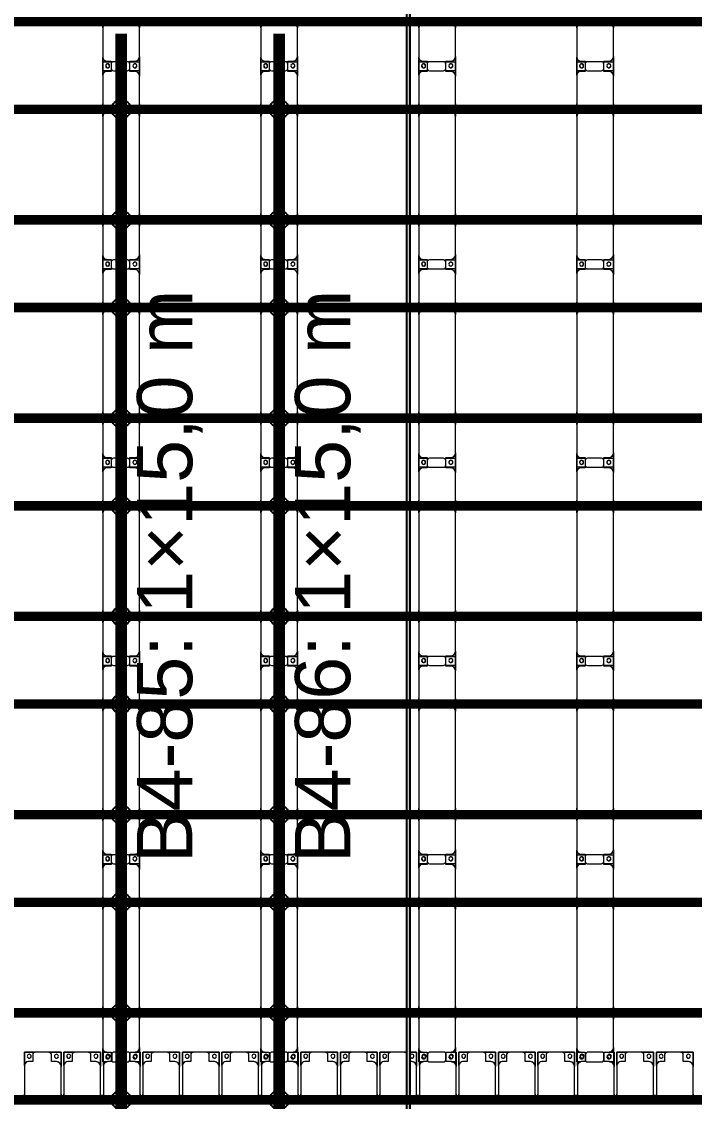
# Model space of a CAD drawing. Header units: millimetres. Extents: x -291190 to 146725, y 19759 to 185158.
# Drawn here: x -72440 to -63923, y 85792 to 99463 of the extents above; entities that cross this region are included whole.
import ezdxf

# ---------------------------------------------------------------- set-up
doc = ezdxf.new("R2010")
doc.units = ezdxf.units.MM
doc.layers.add('A-GENM', color=13, linetype='Continuous', lineweight=9)
doc.layers.add('S-BEAM', color=12, linetype='Continuous', lineweight=9)
doc.layers.add('GC-GHI CHU', color=2, linetype='Continuous')
doc.layers.add('GC-HOP 40x60 GIA CUONG', color=1, linetype='Continuous')
doc.styles.add('GC_VN', font='arial.ttf')

# ---------------------------------------------------------------- blocks, each defined once
blk = doc.blocks.new('Dai phao do pin - DẢI PHAO ĐỠ PIN-51784-KHUNG KẾT CẤU BÈ PIN 4')
at = {"layer": 'A-GENM', "color": 7}
for p, q in [((55930, 242), (55990, 242)), ((55930, 242), (55990, 242)), ((55940, 192), (55940, -173)), ((56350, 242), (55990, 242)), ((56350, 242), (56532, 242)), ((56532, 242), (56350, 242)), ((56410, 118), (56410, 182)), ((56418, 242), (56600, 242)), ((56418, 116), (56418, 242)), ((56600, 242), (56418, 242)), ((56532, 242), (56532, 116)), ((56540, 182), (56540, 118)), ((56950, 242), (56600, 242)), ((56950, 242), (57000, 242)), ((56950, 242), (57000, 242)), ((57040, 242), (57110, 242)), ((57040, 242), (57110, 242)), ((57060, 192), (57060, -173)), ((58340, 242), (57110, 242)), ((58340, 242), (58400, 242)), ((58340, 242), (58400, 242)), ((58390, -173), (58390, 192)), ((58440, 242), (58500, 242)), ((58440, 242), (58500, 242)), ((58450, 192), (58450, -173)), ((58860, 242), (58500, 242)), ((58860, 242), (59042, 242)), ((59042, 242), (58860, 242)), ((58920, 118), (58920, 182)), ((58928, 242), (59110, 242)), ((58928, 116), (58928, 242)), ((59110, 242), (58928, 242)), ((59042, 242), (59042, 116)), ((59050, 182), (59050, 118)), ((59460, 242), (59110, 242)), ((59460, 242), (59510, 242)), ((59460, 242), (59510, 242)), ((59550, 242), (59620, 242)), ((59550, 242), (59620, 242)), ((59570, 192), (59570, -173)), ((60850, 242), (59620, 242)), ((60850, 242), (60910, 242)), ((60850, 242), (60910, 242)), ((60900, -173), (60900, 192)), ((60950, 242), (61010, 242)), ((60950, 242), (61010, 242)), ((60960, 192), (60960, -173)), ((61370, 242), (61010, 242)), ((61370, 242), (61552, 242)), ((61552, 242), (61370, 242)), ((61430, 118), (61430, 182)), ((61438, 242), (61620, 242)), ((61438, 116), (61438, 242)), ((61620, 242), (61438, 242)), ((61552, 242), (61552, 116)), ((61560, 182), (61560, 118)), ((61970, 242), (61620, 242)), ((61970, 242), (62020, 242)), ((61970, 242), (62020, 242)), ((62060, 242), (62130, 242)), ((62060, 242), (62130, 242)), ((62080, 192), (62080, -173)), ((63360, 242), (62130, 242)), ((63360, 242), (63420, 242)), ((63360, 242), (63420, 242)), ((63410, -173), (63410, 192)), ((63460, 242), (63520, 242)), ((63460, 242), (63520, 242)), ((63470, 192), (63470, -173)), ((63880, 242), (63520, 242)), ((63880, 242), (64062, 242)), ((64062, 242), (63880, 242)), ((63940, 118), (63940, 182)), ((63948, 242), (64130, 242)), ((63948, 116), (63948, 242)), ((64130, 242), (63948, 242)), ((64062, 242), (64062, 116)), ((64070, 182), (64070, 118)), ((64480, 242), (64130, 242)), ((64480, 242), (64530, 242)), ((64480, 242), (64530, 242)), ((64570, 242), (64640, 242)), ((64570, 242), (64640, 242)), ((64590, 192), (64590, -173)), ((65870, 242), (64640, 242)), ((65870, 242), (65930, 242)), ((65870, 242), (65930, 242)), ((65920, -173), (65920, 192)), ((65970, 242), (66030, 242)), ((65970, 242), (66030, 242)), ((65980, 192), (65980, -173)), ((66390, 242), (66030, 242)), ((66390, 242), (66572, 242)), ((66572, 242), (66390, 242)), ((66450, 118), (66450, 182)), ((66458, 242), (66640, 242)), ((66458, 116), (66458, 242)), ((66640, 242), (66458, 242)), ((66572, 242), (66572, 116)), ((66580, 182), (66580, 118)), ((66990, 242), (66640, 242)), ((66990, 242), (67040, 242)), ((66990, 242), (67040, 242)), ((67080, 242), (67150, 242)), ((67080, 242), (67150, 242)), ((67100, 192), (67100, -173)), ((68380, 242), (67150, 242)), ((68380, 242), (68440, 242)), ((68380, 242), (68440, 242)), ((68430, -173), (68430, 192)), ((68480, 242), (68540, 242)), ((68480, 242), (68540, 242)), ((68490, 192), (68490, -173)), ((68900, 242), (68540, 242)), ((68900, 242), (69082, 242)), ((68957, 242), (68900, 242)), ((68960, 118), (68960, 182)), ((69082, 242), (69082, 191)), ((69082, 191), (69082, 206)), ((56502, 118), (56410, 118)), ((56418, 88), (56418, -88)), ((56540, 118), (56448, 118)), ((56532, -88), (56532, 88)), ((59012, 118), (58920, 118)), ((58928, 88), (58928, -88)), ((59050, 118), (58958, 118)), ((59042, -88), (59042, 88)), ((61522, 118), (61430, 118)), ((61438, 88), (61438, -88)), ((61560, 118), (61468, 118)), ((61552, -88), (61552, 88)), ((64032, 118), (63940, 118)), ((63948, 88), (63948, -88)), ((64070, 118), (63978, 118)), ((64062, -88), (64062, 88)), ((66542, 118), (66450, 118)), ((66458, 88), (66458, -88)), ((66580, 118), (66488, 118)), ((66572, -88), (66572, 88)), ((69052, 118), (68960, 118)), ((69082, -88), (69082, 88)), ((56410, -173), (56410, -118)), ((56410, -118), (56502, -118)), ((56418, -223), (56418, -116)), ((56448, -118), (56540, -118)), ((56532, -116), (56532, -223)), ((56540, -118), (56540, -173)), ((58920, -173), (58920, -118)), ((58920, -118), (59012, -118)), ((58928, -223), (58928, -116)), ((58958, -118), (59050, -118)), ((59042, -116), (59042, -223)), ((59050, -118), (59050, -173)), ((61430, -173), (61430, -118)), ((61430, -118), (61522, -118)), ((61438, -223), (61438, -116)), ((61468, -118), (61560, -118)), ((61552, -116), (61552, -223)), ((61560, -118), (61560, -173)), ((63940, -173), (63940, -118)), ((63940, -118), (64032, -118)), ((63948, -223), (63948, -116)), ((63978, -118), (64070, -118)), ((64062, -116), (64062, -223)), ((64070, -118), (64070, -173)), ((66450, -173), (66450, -118)), ((66450, -118), (66542, -118)), ((66458, -223), (66458, -116)), ((66488, -118), (66580, -118)), ((66572, -116), (66572, -223)), ((66580, -118), (66580, -173)), ((68960, -173), (68960, -118)), ((68960, -118), (69052, -118)), ((55990, -223), (55930, -223)), ((55990, -223), (55930, -223)), ((55990, -223), (56360, -223)), ((56532, -223), (56360, -223)), ((56360, -223), (56532, -223)), ((56418, -169), (56418, -202)), ((56590, -223), (56418, -223)), ((56418, -223), (56590, -223)), ((56590, -223), (56950, -223)), ((57000, -223), (56950, -223)), ((57000, -223), (56950, -223)), ((57110, -223), (57040, -223)), ((57110, -223), (57040, -223)), ((57110, -223), (58340, -223)), ((58400, -223), (58340, -223)), ((58400, -223), (58340, -223)), ((58500, -223), (58440, -223)), ((58500, -223), (58440, -223)), ((58500, -223), (58870, -223)), ((59042, -223), (58870, -223)), ((58870, -223), (59042, -223)), ((58928, -169), (58928, -202)), ((59100, -223), (58928, -223)), ((58928, -223), (59100, -223)), ((59100, -223), (59460, -223)), ((59510, -223), (59460, -223)), ((59510, -223), (59460, -223)), ((59620, -223), (59550, -223)), ((59620, -223), (59550, -223)), ((59620, -223), (60850, -223)), ((60910, -223), (60850, -223)), ((60910, -223), (60850, -223)), ((61010, -223), (60950, -223)), ((61010, -223), (60950, -223)), ((61010, -223), (61380, -223)), ((61552, -223), (61380, -223)), ((61380, -223), (61552, -223)), ((61438, -169), (61438, -202)), ((61610, -223), (61438, -223)), ((61438, -223), (61610, -223)), ((61610, -223), (61970, -223)), ((62020, -223), (61970, -223)), ((62020, -223), (61970, -223)), ((62130, -223), (62060, -223)), ((62130, -223), (62060, -223)), ((62130, -223), (63360, -223)), ((63420, -223), (63360, -223)), ((63420, -223), (63360, -223)), ((63520, -223), (63460, -223)), ((63520, -223), (63460, -223)), ((63520, -223), (63890, -223)), ((64062, -223), (63890, -223)), ((63890, -223), (64062, -223)), ((63948, -169), (63948, -202)), ((64120, -223), (63948, -223)), ((63948, -223), (64120, -223)), ((64120, -223), (64480, -223)), ((64530, -223), (64480, -223)), ((64530, -223), (64480, -223)), ((64640, -223), (64570, -223)), ((64640, -223), (64570, -223)), ((64640, -223), (65870, -223)), ((65930, -223), (65870, -223)), ((65930, -223), (65870, -223)), ((66030, -223), (65970, -223)), ((66030, -223), (65970, -223)), ((66030, -223), (66400, -223)), ((66572, -223), (66400, -223)), ((66400, -223), (66572, -223)), ((66458, -169), (66458, -202)), ((66630, -223), (66458, -223)), ((66458, -223), (66630, -223)), ((66630, -223), (66990, -223)), ((67040, -223), (66990, -223)), ((67040, -223), (66990, -223)), ((67150, -223), (67080, -223)), ((67150, -223), (67080, -223)), ((67150, -223), (68380, -223)), ((68440, -223), (68380, -223)), ((68440, -223), (68380, -223)), ((68540, -223), (68480, -223)), ((68540, -223), (68480, -223)), ((68540, -223), (68910, -223)), ((69082, -223), (68910, -223)), ((68910, -223), (69082, -223)), ((69082, -170), (69082, -223)), ((69082, -184), (69082, -170))]:
    blk.add_line(p, q, dxfattribs=at)
for centre, radius, start, end in [((55990, 192), 50, 90, 180), ((55990, 192), 50, 105, 180), ((56350, 182), 60, 360, 90), ((56350, 182), 60, 45, 60), ((56350, 182), 60, 360, 60), ((56350, 182), 60, 45, 60), ((56469, 183), 25, 0, 180), ((56469, 183), 25, 360, 165), ((56469, 183), 25, 180, 0), ((56471, 183), 25, 0, 180), ((56471, 183), 25, 90, 180), ((56471, 183), 25, 180, 0), ((56471, 183), 25, 180, 270), ((56469, 183), 25, 210, 255), ((56469, 183), 25, 270, 360), ((56471, 183), 25, 15, 75), ((56471, 183), 25, 285, 330), ((56600, 182), 60, 90, 180), ((56600, 182), 60, 120, 180), ((56950, 192), 50, 15, 90), ((56950, 192), 50, 15, 75), ((57110, 192), 50, 90, 180), ((57110, 192), 50, 150, 180), ((57110, 192), 50, 105, 120), ((58340, 192), 50, 360, 90), ((58340, 192), 50, 60, 90), ((58340, 192), 50, 15, 30), ((58500, 192), 50, 90, 180), ((58500, 192), 50, 105, 180), ((58860, 182), 60, 360, 90), ((58860, 182), 60, 45, 60), ((58860, 182), 60, 360, 60), ((58860, 182), 60, 45, 60), ((58979, 183), 25, 0, 180), ((58979, 183), 25, 360, 165), ((58979, 183), 25, 180, 0), ((58981, 183), 25, 0, 180), ((58981, 183), 25, 90, 180), ((58981, 183), 25, 180, 0), ((58981, 183), 25, 180, 270), ((58979, 183), 25, 210, 255), ((58979, 183), 25, 270, 360), ((58981, 183), 25, 15, 75), ((58981, 183), 25, 285, 330), ((59110, 182), 60, 90, 180), ((59110, 182), 60, 120, 180), ((59460, 192), 50, 15, 90), ((59460, 192), 50, 15, 75), ((59620, 192), 50, 90, 180), ((59620, 192), 50, 150, 180), ((59620, 192), 50, 105, 120), ((60850, 192), 50, 360, 90), ((60850, 192), 50, 60, 90), ((60850, 192), 50, 15, 30), ((61010, 192), 50, 90, 180), ((61010, 192), 50, 105, 180), ((61370, 182), 60, 360, 90), ((61370, 182), 60, 45, 60), ((61370, 182), 60, 360, 60), ((61370, 182), 60, 45, 60), ((61489, 183), 25, 0, 180), ((61489, 183), 25, 360, 165), ((61489, 183), 25, 180, 360), ((61491, 183), 25, 0, 180), ((61491, 183), 25, 90, 180), ((61491, 183), 25, 180, 0), ((61491, 183), 25, 180, 270), ((61489, 183), 25, 210, 255), ((61489, 183), 25, 270, 360), ((61491, 183), 25, 15, 75), ((61491, 183), 25, 285, 330), ((61620, 182), 60, 90, 180), ((61620, 182), 60, 120, 180), ((61970, 192), 50, 15, 90), ((61970, 192), 50, 15, 75), ((62130, 192), 50, 90, 180), ((62130, 192), 50, 150, 180), ((62130, 192), 50, 105, 120), ((63360, 192), 50, 360, 90), ((63360, 192), 50, 60, 90), ((63360, 192), 50, 15, 30), ((63520, 192), 50, 90, 180), ((63520, 192), 50, 105, 180), ((63880, 182), 60, 360, 90), ((63880, 182), 60, 45, 60), ((63880, 182), 60, 360, 60), ((63880, 182), 60, 45, 60), ((63999, 183), 25, 0, 180), ((63999, 183), 25, 360, 165), ((63999, 183), 25, 180, 360), ((64001, 183), 25, 360, 180), ((64001, 183), 25, 90, 180), ((64001, 183), 25, 180, 0), ((64001, 183), 25, 180, 270), ((63999, 183), 25, 210, 255), ((63999, 183), 25, 270, 360), ((64001, 183), 25, 15, 75), ((64001, 183), 25, 285, 330), ((64130, 182), 60, 90, 180), ((64130, 182), 60, 120, 180), ((64480, 192), 50, 15, 90), ((64480, 192), 50, 15, 75), ((64640, 192), 50, 90, 180), ((64640, 192), 50, 150, 180), ((64640, 192), 50, 105, 120), ((65870, 192), 50, 360, 90), ((65870, 192), 50, 60, 90), ((65870, 192), 50, 15, 30), ((66030, 192), 50, 90, 180), ((66030, 192), 50, 105, 180), ((66390, 182), 60, 360, 90), ((66390, 182), 60, 45, 60), ((66390, 182), 60, 360, 60), ((66390, 182), 60, 45, 60), ((66509, 183), 25, 0, 180), ((66509, 183), 25, 360, 165), ((66509, 183), 25, 180, 0), ((66511, 183), 25, 0, 180), ((66511, 183), 25, 90, 180), ((66511, 183), 25, 180, 0), ((66511, 183), 25, 180, 270), ((66509, 183), 25, 210, 255), ((66509, 183), 25, 270, 360), ((66511, 183), 25, 15, 75), ((66511, 183), 25, 285, 330), ((66640, 182), 60, 90, 180), ((66640, 182), 60, 120, 180), ((66990, 192), 50, 15, 90), ((66990, 192), 50, 15, 75), ((67150, 192), 50, 90, 180), ((67150, 192), 50, 150, 180), ((67150, 192), 50, 105, 120), ((68380, 192), 50, 360, 90), ((68380, 192), 50, 60, 90), ((68380, 192), 50, 15, 30), ((68540, 192), 50, 90, 180), ((68540, 192), 50, 105, 180), ((68900, 182), 60, 360, 90), ((68900, 182), 60, 45, 60), ((68900, 182), 60, 360, 60), ((68900, 182), 60, 45, 60), ((69019, 183), 25, 0, 180), ((69019, 183), 25, 60, 165), ((69019, 183), 25, 180, 0), ((69019, 183), 25, 180, 195), ((69019, 183), 25, 210, 255), ((69019, 183), 25, 285, 315), ((69019, 183), 25, 360, 15), ((56448, 88), 30, 90, 180), ((56502, 88), 30, 360, 90), ((58958, 88), 30, 90, 180), ((59012, 88), 30, 360, 90), ((61468, 88), 30, 90, 180), ((61522, 88), 30, 360, 90), ((63978, 88), 30, 90, 180), ((64032, 88), 30, 360, 90), ((66488, 88), 30, 90, 180), ((66542, 88), 30, 360, 90), ((69052, 88), 30, 360, 90), ((56448, -88), 30, 180, 270), ((56502, -88), 30, 270, 360), ((58958, -88), 30, 180, 270), ((59012, -88), 30, 270, 360), ((61468, -88), 30, 180, 270), ((61522, -88), 30, 270, 360), ((63978, -88), 30, 180, 270), ((64032, -88), 30, 270, 360), ((66488, -88), 30, 180, 270), ((66542, -88), 30, 270, 360), ((69052, -88), 30, 270, 360), ((69052, -88), 30, 285, 300), ((55990, -173), 50, 180, 270), ((55990, -173), 50, 180, 255), ((56360, -173), 50, 270, 360), ((56360, -173), 50, 285, 360), ((56360, -173), 50, 315, 0), ((56360, -173), 50, 315, 0), ((56469, -162), 25, 0, 180), ((56469, -162), 25, 105, 165), ((56469, -162), 25, 180, 0), ((56469, -162), 25, 195, 360), ((56471, -162), 25, 0, 180), ((56471, -162), 25, 105, 180), ((56471, -162), 25, 180, 360), ((56471, -162), 25, 180, 270), ((56469, -162), 25, 360, 75), ((56471, -162), 25, 15, 75), ((56471, -162), 25, 285, 345), ((56590, -173), 50, 180, 270), ((56590, -173), 50, 180, 255), ((56590, -173), 50, 210, 225), ((56590, -173), 50, 210, 225), ((56950, -173), 50, 270, 345), ((56950, -173), 50, 285, 345), ((57110, -173), 50, 180, 270), ((57110, -173), 50, 180, 210), ((57110, -173), 50, 240, 270), ((58340, -173), 50, 270, 360), ((58340, -173), 50, 285, 300), ((58340, -173), 50, 330, 360), ((58500, -173), 50, 180, 270), ((58500, -173), 50, 180, 255), ((58870, -173), 50, 270, 360), ((58870, -173), 50, 285, 360), ((58870, -173), 50, 315, 0), ((58870, -173), 50, 315, 0), ((58979, -162), 25, 0, 180), ((58979, -162), 25, 105, 165), ((58979, -162), 25, 180, 0), ((58979, -162), 25, 195, 360), ((58981, -162), 25, 0, 180), ((58981, -162), 25, 105, 180), ((58981, -162), 25, 180, 360), ((58981, -162), 25, 180, 270), ((58979, -162), 25, 360, 75), ((58981, -162), 25, 15, 75), ((58981, -162), 25, 285, 345), ((59100, -173), 50, 180, 270), ((59100, -173), 50, 180, 255), ((59100, -173), 50, 210, 225), ((59100, -173), 50, 210, 225), ((59460, -173), 50, 270, 345), ((59460, -173), 50, 285, 345), ((59620, -173), 50, 180, 270), ((59620, -173), 50, 180, 210), ((59620, -173), 50, 240, 270), ((60850, -173), 50, 270, 360), ((60850, -173), 50, 285, 300), ((60850, -173), 50, 330, 360), ((61010, -173), 50, 180, 270), ((61010, -173), 50, 180, 255), ((61380, -173), 50, 270, 360), ((61380, -173), 50, 285, 360), ((61380, -173), 50, 315, 0), ((61380, -173), 50, 315, 0), ((61489, -162), 25, 0, 180), ((61489, -162), 25, 105, 165), ((61489, -162), 25, 180, 360), ((61489, -162), 25, 195, 360), ((61491, -162), 25, 0, 180), ((61491, -162), 25, 105, 180), ((61491, -162), 25, 180, 360), ((61491, -162), 25, 180, 270), ((61489, -162), 25, 360, 75), ((61491, -162), 25, 15, 75), ((61491, -162), 25, 285, 345), ((61610, -173), 50, 180, 270), ((61610, -173), 50, 180, 255), ((61610, -173), 50, 210, 225), ((61610, -173), 50, 210, 225), ((61970, -173), 50, 270, 345), ((61970, -173), 50, 285, 345), ((62130, -173), 50, 180, 270), ((62130, -173), 50, 180, 210), ((62130, -173), 50, 240, 270), ((63360, -173), 50, 270, 360), ((63360, -173), 50, 285, 300), ((63360, -173), 50, 330, 360), ((63520, -173), 50, 180, 270), ((63520, -173), 50, 180, 255), ((63890, -173), 50, 270, 360), ((63890, -173), 50, 285, 360), ((63890, -173), 50, 315, 0), ((63890, -173), 50, 315, 0), ((63999, -162), 25, 0, 180), ((63999, -162), 25, 105, 165), ((63999, -162), 25, 180, 360), ((63999, -162), 25, 195, 360), ((64001, -162), 25, 0, 180), ((64001, -162), 25, 105, 180), ((64001, -162), 25, 180, 0), ((64001, -162), 25, 180, 270), ((63999, -162), 25, 360, 75), ((64001, -162), 25, 15, 75), ((64001, -162), 25, 285, 345), ((64120, -173), 50, 180, 270), ((64120, -173), 50, 180, 255), ((64120, -173), 50, 210, 225), ((64120, -173), 50, 210, 225), ((64480, -173), 50, 270, 345), ((64480, -173), 50, 285, 345), ((64640, -173), 50, 180, 270), ((64640, -173), 50, 180, 210), ((64640, -173), 50, 240, 270), ((65870, -173), 50, 270, 360), ((65870, -173), 50, 285, 300), ((65870, -173), 50, 330, 360), ((66030, -173), 50, 180, 270), ((66030, -173), 50, 180, 255), ((66400, -173), 50, 270, 360), ((66400, -173), 50, 285, 360), ((66400, -173), 50, 315, 0), ((66400, -173), 50, 315, 0), ((66509, -162), 25, 0, 180), ((66509, -162), 25, 105, 165), ((66509, -162), 25, 180, 0), ((66509, -162), 25, 195, 360), ((66511, -162), 25, 0, 180), ((66511, -162), 25, 105, 180), ((66511, -162), 25, 180, 360), ((66511, -162), 25, 180, 270), ((66509, -162), 25, 360, 75), ((66511, -162), 25, 15, 75), ((66511, -162), 25, 285, 345), ((66630, -173), 50, 180, 270), ((66630, -173), 50, 180, 255), ((66630, -173), 50, 210, 225), ((66630, -173), 50, 210, 225), ((66990, -173), 50, 270, 345), ((66990, -173), 50, 285, 345), ((67150, -173), 50, 180, 270), ((67150, -173), 50, 180, 210), ((67150, -173), 50, 240, 270), ((68380, -173), 50, 270, 360), ((68380, -173), 50, 285, 300), ((68380, -173), 50, 330, 360), ((68540, -173), 50, 180, 270), ((68540, -173), 50, 180, 255), ((68910, -173), 50, 270, 360), ((68910, -173), 50, 285, 360), ((68910, -173), 50, 315, 330), ((68910, -173), 50, 315, 330), ((69019, -162), 25, 0, 180), ((69019, -162), 25, 105, 165), ((69019, -162), 25, 180, 0), ((69019, -162), 25, 180, 240), ((69019, -162), 25, 45, 90), ((69019, -162), 25, 300, 315), ((69019, -162), 25, 360, 15), ((69019, -162), 25, 345, 360)]:
    blk.add_arc(centre, radius, start, end, dxfattribs=at)
blk = doc.blocks.new('Dầm C52 - Dầm C52-73881-KHUNG KẾT CẤU BÈ PIN 4')
at = {"layer": 'S-BEAM', "lineweight": 140}
blk.add_hatch(color=1, dxfattribs=at).paths.add_polyline_path([(-173700, 20), (-174540, 20), (-174540, -20), (174540, -20), (174540, 20), (-171883, 20)])
at = {"layer": 'S-BEAM', "color": 1, "lineweight": 140}
for p, q in [((-174540, 20), (174540, 20)), ((174540, -20), (-174540, -20))]:
    blk.add_line(p, q, dxfattribs=at)
blk = doc.blocks.new('Dầm C52 - Dầm C52-73882-KHUNG KẾT CẤU BÈ PIN 4')
at = {"layer": 'S-BEAM', "lineweight": 140}
blk.add_hatch(color=1, dxfattribs=at).paths.add_polyline_path([(-173700, 20), (-174540, 20), (-174540, -20), (174501, -20), (174501, 20), (-172792, 20)])
at = {"layer": 'S-BEAM', "color": 1, "lineweight": 140}
for p, q in [((-174540, 20), (174501, 20)), ((174501, -20), (-174540, -20))]:
    blk.add_line(p, q, dxfattribs=at)
blk = doc.blocks.new('Dầm C52 - Dầm C52-V25-KHUNG KẾT CẤU BÈ PIN 4')
at = {"layer": 'S-BEAM', "lineweight": 140}
blk.add_hatch(color=1, dxfattribs=at).paths.add_polyline_path([(-173700, 20), (-174540, 20), (-174540, -20), (174540, -20), (174540, 20), (-172792, 20)])
at = {"layer": 'S-BEAM', "color": 1, "lineweight": 140}
for p, q in [((-174540, 20), (174540, 20)), ((174540, -20), (-174540, -20))]:
    blk.add_line(p, q, dxfattribs=at)
blk = doc.blocks.new('Dải phao đi lại kèm đỡ invester - DẢI PHAO ĐI LẠI-65799-KHUNG KẾT CẤU BÈ PIN 4')
at = {"layer": 'A-GENM', "color": 7}
for p, q in [((128758, -780), (128758, -727)), ((128758, -780), (128758, -727)), ((128758, -780), (128758, -1130)), ((129173, -730), (128808, -730)), ((129223, -727), (129223, -780)), ((129223, -727), (129223, -780)), ((129223, -1140), (129223, -780)), ((129258, -780), (129258, -727)), ((129258, -780), (129258, -727)), ((129258, -780), (129258, -1130)), ((129673, -730), (129308, -730)), ((129723, -727), (129723, -780)), ((129723, -727), (129723, -780)), ((129723, -1140), (129723, -780)), ((129758, -780), (129758, -727)), ((129758, -780), (129758, -727)), ((129758, -780), (129758, -1130)), ((130173, -730), (129808, -730)), ((130223, -727), (130223, -780)), ((130223, -727), (130223, -780)), ((130223, -1140), (130223, -780)), ((130258, -780), (130258, -727)), ((130258, -780), (130258, -727)), ((130258, -780), (130258, -1130)), ((130673, -730), (130308, -730)), ((130723, -727), (130723, -780)), ((130723, -727), (130723, -780)), ((130723, -1140), (130723, -780)), ((130758, -780), (130758, -727)), ((130758, -780), (130758, -727)), ((130758, -780), (130758, -1130)), ((131173, -730), (130808, -730)), ((131223, -727), (131223, -780)), ((131223, -727), (131223, -780)), ((131223, -1140), (131223, -780)), ((131258, -780), (131258, -727)), ((131258, -780), (131258, -727)), ((131258, -780), (131258, -1130)), ((131673, -730), (131308, -730)), ((131723, -727), (131723, -780)), ((131723, -727), (131723, -780)), ((131723, -1140), (131723, -780)), ((131758, -780), (131758, -727)), ((131758, -780), (131758, -727)), ((131758, -780), (131758, -1130)), ((132173, -730), (131808, -730)), ((132223, -727), (132223, -780)), ((132223, -727), (132223, -780)), ((132223, -1140), (132223, -780)), ((132258, -780), (132258, -727)), ((132258, -780), (132258, -727)), ((132258, -780), (132258, -1130)), ((132341, -730), (132308, -730)), ((132673, -730), (132381, -730)), ((132723, -727), (132723, -780)), ((132723, -727), (132723, -780)), ((132723, -1140), (132723, -780)), ((132758, -780), (132758, -727)), ((132758, -780), (132758, -727)), ((132758, -780), (132758, -1130)), ((133173, -730), (132808, -730)), ((133223, -727), (133223, -780)), ((133223, -727), (133223, -780)), ((133223, -1140), (133223, -780)), ((133258, -780), (133258, -727)), ((133258, -780), (133258, -727)), ((133258, -780), (133258, -1130)), ((133673, -730), (133308, -730)), ((133723, -727), (133723, -780)), ((133723, -727), (133723, -780)), ((133723, -1140), (133723, -780)), ((133758, -780), (133758, -727)), ((133758, -780), (133758, -727)), ((133758, -780), (133758, -1130)), ((134173, -730), (133808, -730)), ((134223, -727), (134223, -780)), ((134223, -727), (134223, -780)), ((134223, -1140), (134223, -780)), ((134258, -780), (134258, -727)), ((134258, -780), (134258, -727)), ((134258, -780), (134258, -1130)), ((134673, -730), (134308, -730)), ((134723, -727), (134723, -780)), ((134723, -727), (134723, -780)), ((134723, -1140), (134723, -780)), ((134758, -780), (134758, -727)), ((134758, -780), (134758, -727)), ((134758, -780), (134758, -1130)), ((135173, -730), (134808, -730)), ((135223, -727), (135223, -780)), ((135223, -727), (135223, -780)), ((135223, -1140), (135223, -780)), ((135258, -780), (135258, -727)), ((135258, -780), (135258, -727)), ((135258, -780), (135258, -1130)), ((135673, -730), (135308, -730)), ((135723, -727), (135723, -780)), ((135723, -727), (135723, -780)), ((135723, -1140), (135723, -780)), ((135758, -780), (135758, -727)), ((135758, -780), (135758, -727)), ((135758, -780), (135758, -1130)), ((136173, -730), (135808, -730)), ((136223, -727), (136223, -780)), ((136223, -727), (136223, -780)), ((136223, -1140), (136223, -780)), ((136258, -780), (136258, -727)), ((136258, -780), (136258, -727)), ((136258, -780), (136258, -1130)), ((136673, -730), (136308, -730)), ((136723, -727), (136723, -780)), ((136723, -727), (136723, -780)), ((136723, -1140), (136723, -780)), ((136758, -780), (136758, -727)), ((136758, -780), (136758, -727)), ((136758, -780), (136758, -1130)), ((137173, -730), (136808, -730)), ((137223, -727), (137223, -780)), ((137223, -727), (137223, -780)), ((137223, -1140), (137223, -780)), ((128758, -1312), (128758, -1130)), ((128758, -1130), (128758, -1312)), ((128818, -1190), (128882, -1190)), ((128882, -1190), (128882, -1282)), ((129118, -1282), (129118, -1190)), ((129118, -1190), (129173, -1190)), ((129223, -1140), (129223, -1312)), ((129223, -1312), (129223, -1140)), ((129258, -1312), (129258, -1130)), ((129258, -1130), (129258, -1312)), ((129318, -1190), (129382, -1190)), ((129382, -1190), (129382, -1282)), ((129618, -1282), (129618, -1190)), ((129618, -1190), (129673, -1190)), ((129723, -1140), (129723, -1312)), ((129723, -1312), (129723, -1140)), ((129758, -1312), (129758, -1130)), ((129758, -1130), (129758, -1312)), ((129818, -1190), (129882, -1190)), ((129882, -1190), (129882, -1282)), ((130118, -1282), (130118, -1190)), ((130118, -1190), (130173, -1190)), ((130223, -1140), (130223, -1312)), ((130223, -1187), (130223, -1140)), ((130258, -1312), (130258, -1130)), ((130258, -1130), (130258, -1312)), ((130318, -1190), (130382, -1190)), ((130382, -1190), (130382, -1282)), ((130618, -1282), (130618, -1190)), ((130618, -1190), (130673, -1190)), ((130723, -1140), (130723, -1312)), ((130723, -1312), (130723, -1140)), ((130758, -1312), (130758, -1130)), ((130758, -1130), (130758, -1312)), ((130818, -1190), (130882, -1190)), ((130882, -1190), (130882, -1282)), ((131118, -1282), (131118, -1190)), ((131118, -1190), (131173, -1190)), ((131223, -1140), (131223, -1312)), ((131223, -1312), (131223, -1140)), ((131258, -1312), (131258, -1130)), ((131258, -1130), (131258, -1312)), ((131318, -1190), (131382, -1190)), ((131382, -1190), (131382, -1282)), ((131618, -1282), (131618, -1190)), ((131618, -1190), (131673, -1190)), ((131723, -1140), (131723, -1312)), ((131723, -1312), (131723, -1140)), ((131758, -1312), (131758, -1130)), ((131758, -1130), (131758, -1312)), ((131818, -1190), (131882, -1190)), ((131882, -1190), (131882, -1282)), ((132118, -1282), (132118, -1190)), ((132118, -1190), (132173, -1190)), ((132223, -1140), (132223, -1312)), ((132223, -1187), (132223, -1140)), ((132258, -1312), (132258, -1130)), ((132258, -1130), (132258, -1312)), ((132318, -1190), (132341, -1190)), ((132382, -1190), (132382, -1282)), ((132618, -1282), (132618, -1190)), ((132618, -1190), (132673, -1190)), ((132723, -1140), (132723, -1312)), ((132723, -1312), (132723, -1140)), ((132758, -1312), (132758, -1130)), ((132758, -1130), (132758, -1312)), ((132818, -1190), (132882, -1190)), ((132882, -1190), (132882, -1282)), ((133118, -1282), (133118, -1190)), ((133118, -1190), (133173, -1190)), ((133223, -1140), (133223, -1312)), ((133223, -1312), (133223, -1140)), ((133258, -1312), (133258, -1130)), ((133258, -1130), (133258, -1312)), ((133318, -1190), (133382, -1190)), ((133382, -1190), (133382, -1282)), ((133618, -1282), (133618, -1190)), ((133618, -1190), (133673, -1190)), ((133723, -1140), (133723, -1312)), ((133723, -1312), (133723, -1140)), ((133758, -1312), (133758, -1130)), ((133758, -1130), (133758, -1312)), ((133818, -1190), (133882, -1190)), ((133882, -1190), (133882, -1282)), ((134118, -1282), (134118, -1190)), ((134118, -1190), (134173, -1190)), ((134223, -1140), (134223, -1312)), ((134223, -1187), (134223, -1140)), ((134258, -1312), (134258, -1130)), ((134258, -1130), (134258, -1312)), ((134318, -1190), (134382, -1190)), ((134382, -1190), (134382, -1282)), ((134618, -1282), (134618, -1190)), ((134618, -1190), (134673, -1190)), ((134723, -1140), (134723, -1312)), ((134723, -1312), (134723, -1140)), ((134758, -1312), (134758, -1130)), ((134758, -1130), (134758, -1312)), ((134818, -1190), (134882, -1190)), ((134882, -1190), (134882, -1282)), ((135118, -1282), (135118, -1190)), ((135118, -1190), (135173, -1190)), ((135223, -1140), (135223, -1312)), ((135223, -1312), (135223, -1140)), ((135258, -1312), (135258, -1130)), ((135258, -1130), (135258, -1312)), ((135318, -1190), (135382, -1190)), ((135382, -1190), (135382, -1282)), ((135618, -1282), (135618, -1190)), ((135618, -1190), (135673, -1190)), ((135723, -1140), (135723, -1312)), ((135723, -1312), (135723, -1140)), ((135758, -1312), (135758, -1130)), ((135758, -1130), (135758, -1312)), ((135818, -1190), (135882, -1190)), ((135882, -1190), (135882, -1282)), ((136118, -1282), (136118, -1190)), ((136118, -1190), (136173, -1190)), ((136223, -1140), (136223, -1312)), ((136223, -1187), (136223, -1140)), ((136258, -1312), (136258, -1130)), ((136258, -1130), (136258, -1312)), ((136318, -1190), (136382, -1190)), ((136382, -1190), (136382, -1282)), ((136618, -1282), (136618, -1190)), ((136618, -1190), (136673, -1190)), ((136723, -1140), (136723, -1312)), ((136723, -1312), (136723, -1140)), ((136758, -1312), (136758, -1130)), ((136758, -1130), (136758, -1312)), ((136818, -1190), (136882, -1190)), ((136882, -1190), (136882, -1282)), ((137118, -1282), (137118, -1190)), ((137118, -1190), (137173, -1190)), ((137223, -1140), (137223, -1312)), ((137223, -1312), (137223, -1140)), ((128912, -1312), (128758, -1312)), ((128758, -1312), (128912, -1312)), ((128912, -1312), (129088, -1312)), ((129223, -1312), (129088, -1312)), ((129088, -1312), (129223, -1312)), ((129412, -1312), (129258, -1312)), ((129258, -1312), (129412, -1312)), ((129412, -1312), (129588, -1312)), ((129723, -1312), (129588, -1312)), ((129588, -1312), (129723, -1312)), ((129822, -1312), (129758, -1312)), ((129806, -1312), (129822, -1312)), ((129912, -1312), (130088, -1312)), ((130223, -1312), (130183, -1312)), ((130183, -1312), (130212, -1312)), ((130412, -1312), (130258, -1312)), ((130258, -1312), (130412, -1312)), ((130412, -1312), (130588, -1312)), ((130723, -1312), (130588, -1312)), ((130588, -1312), (130723, -1312)), ((130912, -1312), (130758, -1312)), ((130758, -1312), (130912, -1312)), ((130912, -1312), (131088, -1312)), ((131223, -1312), (131088, -1312)), ((131088, -1312), (131223, -1312)), ((131412, -1312), (131258, -1312)), ((131258, -1312), (131412, -1312)), ((131412, -1312), (131588, -1312)), ((131723, -1312), (131588, -1312)), ((131588, -1312), (131723, -1312)), ((131822, -1312), (131758, -1312)), ((131806, -1312), (131822, -1312)), ((131912, -1312), (132088, -1312)), ((132223, -1312), (132183, -1312)), ((132183, -1312), (132212, -1312)), ((132341, -1312), (132258, -1312)), ((132258, -1312), (132341, -1312)), ((132412, -1312), (132381, -1312)), ((132381, -1312), (132412, -1312)), ((132412, -1312), (132588, -1312)), ((132723, -1312), (132588, -1312)), ((132588, -1312), (132723, -1312)), ((132912, -1312), (132758, -1312)), ((132758, -1312), (132912, -1312)), ((132912, -1312), (133088, -1312)), ((133223, -1312), (133088, -1312)), ((133088, -1312), (133223, -1312)), ((133412, -1312), (133258, -1312)), ((133258, -1312), (133412, -1312)), ((133412, -1312), (133588, -1312)), ((133723, -1312), (133588, -1312)), ((133588, -1312), (133723, -1312)), ((133822, -1312), (133758, -1312)), ((133806, -1312), (133822, -1312)), ((133912, -1312), (134088, -1312)), ((134223, -1312), (134183, -1312)), ((134183, -1312), (134212, -1312)), ((134412, -1312), (134258, -1312)), ((134258, -1312), (134412, -1312)), ((134412, -1312), (134588, -1312)), ((134723, -1312), (134588, -1312)), ((134588, -1312), (134723, -1312)), ((134912, -1312), (134758, -1312)), ((134758, -1312), (134912, -1312)), ((134912, -1312), (135088, -1312)), ((135223, -1312), (135088, -1312)), ((135088, -1312), (135223, -1312)), ((135412, -1312), (135258, -1312)), ((135258, -1312), (135412, -1312)), ((135412, -1312), (135588, -1312)), ((135723, -1312), (135588, -1312)), ((135588, -1312), (135723, -1312)), ((135822, -1312), (135758, -1312)), ((135806, -1312), (135822, -1312)), ((135912, -1312), (136088, -1312)), ((136223, -1312), (136183, -1312)), ((136183, -1312), (136212, -1312)), ((136412, -1312), (136258, -1312)), ((136258, -1312), (136412, -1312)), ((136412, -1312), (136588, -1312)), ((136723, -1312), (136588, -1312)), ((136588, -1312), (136723, -1312)), ((136912, -1312), (136758, -1312)), ((136758, -1312), (136912, -1312)), ((136912, -1312), (137088, -1312)), ((137223, -1312), (137088, -1312)), ((137088, -1312), (137223, -1312))]:
    blk.add_line(p, q, dxfattribs=at)
for centre, radius, start, end in [((128808, -780), 50, 90, 180), ((128808, -780), 50, 90, 165), ((129173, -780), 50, 360, 90), ((129173, -780), 50, 15, 90), ((129308, -780), 50, 90, 180), ((129308, -780), 50, 90, 165), ((129673, -780), 50, 360, 90), ((129673, -780), 50, 15, 90), ((129808, -780), 50, 90, 180), ((129808, -780), 50, 90, 165), ((130173, -780), 50, 360, 90), ((130173, -780), 50, 15, 90), ((130308, -780), 50, 90, 180), ((130308, -780), 50, 90, 165), ((130673, -780), 50, 360, 90), ((130673, -780), 50, 15, 90), ((130808, -780), 50, 90, 180), ((130808, -780), 50, 90, 165), ((131173, -780), 50, 360, 90), ((131173, -780), 50, 15, 90), ((131308, -780), 50, 90, 180), ((131308, -780), 50, 90, 165), ((131673, -780), 50, 360, 90), ((131673, -780), 50, 15, 90), ((131808, -780), 50, 90, 180), ((131808, -780), 50, 90, 165), ((132173, -780), 50, 360, 90), ((132173, -780), 50, 15, 90), ((132308, -780), 50, 90, 180), ((132308, -780), 50, 90, 165), ((132673, -780), 50, 360, 90), ((132673, -780), 50, 15, 90), ((132808, -780), 50, 90, 180), ((132808, -780), 50, 90, 165), ((133173, -780), 50, 360, 90), ((133173, -780), 50, 15, 90), ((133308, -780), 50, 90, 180), ((133308, -780), 50, 90, 165), ((133673, -780), 50, 360, 90), ((133673, -780), 50, 15, 90), ((133808, -780), 50, 90, 180), ((133808, -780), 50, 90, 165), ((134173, -780), 50, 360, 90), ((134173, -780), 50, 15, 90), ((134308, -780), 50, 90, 180), ((134308, -780), 50, 90, 165), ((134673, -780), 50, 360, 90), ((134673, -780), 50, 15, 90), ((134808, -780), 50, 90, 180), ((134808, -780), 50, 90, 165), ((135173, -780), 50, 360, 90), ((135173, -780), 50, 15, 90), ((135308, -780), 50, 90, 180), ((135308, -780), 50, 90, 165), ((135673, -780), 50, 360, 90), ((135673, -780), 50, 15, 90), ((135808, -780), 50, 90, 180), ((135808, -780), 50, 90, 165), ((136173, -780), 50, 360, 90), ((136173, -780), 50, 15, 90), ((136308, -780), 50, 90, 180), ((136308, -780), 50, 90, 165), ((136673, -780), 50, 360, 90), ((136673, -780), 50, 15, 90), ((136808, -780), 50, 90, 180), ((136808, -780), 50, 90, 165), ((137173, -780), 50, 360, 90), ((137173, -780), 50, 15, 90), ((128818, -1130), 60, 180, 270), ((128818, -1130), 60, 210, 270), ((129173, -1140), 50, 270, 360), ((129173, -1140), 50, 270, 345), ((129173, -1140), 50, 300, 315), ((129173, -1140), 50, 300, 315), ((129318, -1130), 60, 180, 270), ((129318, -1130), 60, 210, 270), ((129673, -1140), 50, 270, 360), ((129673, -1140), 50, 270, 345), ((129673, -1140), 50, 300, 315), ((129673, -1140), 50, 300, 315), ((129818, -1130), 60, 180, 270), ((129818, -1130), 60, 210, 270), ((130173, -1140), 50, 270, 360), ((130173, -1140), 50, 270, 345), ((130173, -1140), 50, 300, 315), ((130173, -1140), 50, 300, 315), ((130318, -1130), 60, 180, 270), ((130318, -1130), 60, 210, 270), ((130673, -1140), 50, 270, 360), ((130673, -1140), 50, 270, 345), ((130673, -1140), 50, 300, 315), ((130673, -1140), 50, 300, 315), ((130818, -1130), 60, 180, 270), ((130818, -1130), 60, 210, 270), ((131173, -1140), 50, 270, 360), ((131173, -1140), 50, 270, 345), ((131173, -1140), 50, 300, 315), ((131173, -1140), 50, 300, 315), ((131318, -1130), 60, 180, 270), ((131318, -1130), 60, 210, 270), ((131673, -1140), 50, 270, 360), ((131673, -1140), 50, 270, 345), ((131673, -1140), 50, 300, 315), ((131673, -1140), 50, 300, 315), ((131818, -1130), 60, 180, 270), ((131818, -1130), 60, 210, 270), ((132173, -1140), 50, 270, 360), ((132173, -1140), 50, 270, 345), ((132173, -1140), 50, 300, 315), ((132173, -1140), 50, 300, 315), ((132318, -1130), 60, 180, 270), ((132318, -1130), 60, 210, 270), ((132673, -1140), 50, 270, 360), ((132673, -1140), 50, 270, 345), ((132673, -1140), 50, 300, 315), ((132673, -1140), 50, 300, 315), ((132818, -1130), 60, 180, 270), ((132818, -1130), 60, 210, 270), ((133173, -1140), 50, 270, 360), ((133173, -1140), 50, 270, 345), ((133173, -1140), 50, 300, 315), ((133173, -1140), 50, 300, 315), ((133318, -1130), 60, 180, 270), ((133318, -1130), 60, 210, 270), ((133673, -1140), 50, 270, 360), ((133673, -1140), 50, 270, 345), ((133673, -1140), 50, 300, 315), ((133673, -1140), 50, 300, 315), ((133818, -1130), 60, 180, 270), ((133818, -1130), 60, 210, 270), ((134173, -1140), 50, 270, 360), ((134173, -1140), 50, 270, 345), ((134173, -1140), 50, 300, 315), ((134173, -1140), 50, 300, 315), ((134318, -1130), 60, 180, 270), ((134318, -1130), 60, 210, 270), ((134673, -1140), 50, 270, 360), ((134673, -1140), 50, 270, 345), ((134673, -1140), 50, 300, 315), ((134673, -1140), 50, 300, 315), ((134818, -1130), 60, 180, 270), ((134818, -1130), 60, 210, 270), ((135173, -1140), 50, 270, 360), ((135173, -1140), 50, 270, 345), ((135173, -1140), 50, 300, 315), ((135173, -1140), 50, 300, 315), ((135318, -1130), 60, 180, 270), ((135318, -1130), 60, 210, 270), ((135673, -1140), 50, 270, 360), ((135673, -1140), 50, 270, 345), ((135673, -1140), 50, 300, 315), ((135673, -1140), 50, 300, 315), ((135818, -1130), 60, 180, 270), ((135818, -1130), 60, 210, 270), ((136173, -1140), 50, 270, 360), ((136173, -1140), 50, 270, 345), ((136173, -1140), 50, 300, 315), ((136173, -1140), 50, 300, 315), ((136318, -1130), 60, 180, 270), ((136318, -1130), 60, 210, 270), ((136673, -1140), 50, 270, 360), ((136673, -1140), 50, 270, 345), ((136673, -1140), 50, 300, 315), ((136673, -1140), 50, 300, 315), ((136818, -1130), 60, 180, 270), ((136818, -1130), 60, 210, 270), ((137173, -1140), 50, 270, 360), ((137173, -1140), 50, 270, 345), ((137173, -1140), 50, 300, 315), ((137173, -1140), 50, 300, 315), ((128817, -1259), 25, 90, 270), ((128817, -1259), 25, 180, 270), ((128817, -1259), 25, 90, 165), ((128817, -1259), 25, 270, 90), ((128817, -1259), 25, 75, 90), ((128817, -1259), 25, 270, 360), ((128817, -1259), 25, 15, 60), ((128912, -1282), 30, 180, 270), ((128912, -1282), 30, 195, 225), ((128912, -1282), 30, 195, 255), ((128912, -1282), 30, 195, 225), ((128912, -1282), 30, 240, 255), ((128912, -1282), 30, 240, 255), ((129088, -1282), 30, 270, 0), ((129088, -1282), 30, 285, 345), ((129088, -1282), 30, 285, 300), ((129088, -1282), 30, 285, 300), ((129088, -1282), 30, 330, 345), ((129088, -1282), 30, 330, 345), ((129162, -1259), 25, 90, 270), ((129162, -1259), 25, 180, 270), ((129162, -1259), 25, 90, 165), ((129162, -1259), 25, 270, 90), ((129162, -1259), 25, 15, 90), ((129162, -1259), 25, 270, 0), ((129317, -1259), 25, 90, 270), ((129317, -1259), 25, 180, 270), ((129317, -1259), 25, 90, 165), ((129317, -1259), 25, 270, 90), ((129317, -1259), 25, 75, 90), ((129317, -1259), 25, 270, 360), ((129317, -1259), 25, 15, 60), ((129412, -1282), 30, 180, 270), ((129412, -1282), 30, 195, 225), ((129412, -1282), 30, 195, 255), ((129412, -1282), 30, 195, 225), ((129412, -1282), 30, 240, 255), ((129412, -1282), 30, 240, 255), ((129588, -1282), 30, 270, 0), ((129588, -1282), 30, 285, 345), ((129588, -1282), 30, 285, 300), ((129588, -1282), 30, 285, 300), ((129588, -1282), 30, 330, 345), ((129588, -1282), 30, 330, 345), ((129662, -1259), 25, 90, 270), ((129662, -1259), 25, 180, 270), ((129662, -1259), 25, 90, 165), ((129662, -1259), 25, 270, 90), ((129662, -1259), 25, 15, 90), ((129662, -1259), 25, 270, 0), ((129817, -1259), 25, 90, 270), ((129817, -1259), 25, 90, 150), ((129817, -1259), 25, 225, 240), ((129817, -1259), 25, 270, 90), ((129817, -1259), 25, 75, 90), ((129817, -1259), 25, 285, 300), ((129817, -1259), 25, 15, 60), ((129817, -1259), 25, 330, 360), ((129912, -1282), 30, 180, 270), ((129912, -1282), 30, 195, 210), ((130088, -1282), 30, 270, 0), ((130162, -1259), 25, 90, 270), ((130162, -1259), 25, 90, 150), ((130162, -1259), 25, 210, 240), ((130162, -1259), 25, 270, 90), ((130162, -1259), 25, 15, 90), ((130162, -1259), 25, 285, 0), ((130317, -1259), 25, 90, 270), ((130317, -1259), 25, 180, 270), ((130317, -1259), 25, 90, 165), ((130317, -1259), 25, 270, 90), ((130317, -1259), 25, 75, 90), ((130317, -1259), 25, 270, 360), ((130317, -1259), 25, 15, 60), ((130412, -1282), 30, 180, 270), ((130412, -1282), 30, 195, 225), ((130412, -1282), 30, 195, 255), ((130412, -1282), 30, 195, 225), ((130412, -1282), 30, 240, 255), ((130412, -1282), 30, 240, 255), ((130588, -1282), 30, 270, 0), ((130588, -1282), 30, 285, 345), ((130588, -1282), 30, 285, 300), ((130588, -1282), 30, 285, 300), ((130588, -1282), 30, 330, 345), ((130588, -1282), 30, 330, 345), ((130662, -1259), 25, 90, 270), ((130662, -1259), 25, 180, 270), ((130662, -1259), 25, 90, 165), ((130662, -1259), 25, 270, 90), ((130662, -1259), 25, 15, 90), ((130662, -1259), 25, 270, 0), ((130817, -1259), 25, 90, 270), ((130817, -1259), 25, 180, 270), ((130817, -1259), 25, 90, 165), ((130817, -1259), 25, 270, 90), ((130817, -1259), 25, 75, 90), ((130817, -1259), 25, 270, 360), ((130817, -1259), 25, 15, 60), ((130912, -1282), 30, 180, 270), ((130912, -1282), 30, 195, 225), ((130912, -1282), 30, 195, 255), ((130912, -1282), 30, 195, 225), ((130912, -1282), 30, 240, 255), ((130912, -1282), 30, 240, 255), ((131088, -1282), 30, 270, 0), ((131088, -1282), 30, 285, 345), ((131088, -1282), 30, 285, 300), ((131088, -1282), 30, 285, 300), ((131088, -1282), 30, 330, 345), ((131088, -1282), 30, 330, 345), ((131162, -1259), 25, 90, 270), ((131162, -1259), 25, 180, 270), ((131162, -1259), 25, 90, 165), ((131162, -1259), 25, 270, 90), ((131162, -1259), 25, 15, 90), ((131162, -1259), 25, 270, 0), ((131317, -1259), 25, 90, 270), ((131317, -1259), 25, 180, 270), ((131317, -1259), 25, 90, 165), ((131317, -1259), 25, 270, 90), ((131317, -1259), 25, 75, 90), ((131317, -1259), 25, 270, 360), ((131317, -1259), 25, 15, 60), ((131412, -1282), 30, 180, 270), ((131412, -1282), 30, 195, 225), ((131412, -1282), 30, 195, 255), ((131412, -1282), 30, 195, 225), ((131412, -1282), 30, 240, 255), ((131412, -1282), 30, 240, 255), ((131588, -1282), 30, 270, 0), ((131588, -1282), 30, 285, 345), ((131588, -1282), 30, 285, 300), ((131588, -1282), 30, 285, 300), ((131588, -1282), 30, 330, 345), ((131588, -1282), 30, 330, 345), ((131662, -1259), 25, 90, 270), ((131662, -1259), 25, 180, 270), ((131662, -1259), 25, 90, 165), ((131662, -1259), 25, 270, 90), ((131662, -1259), 25, 15, 90), ((131662, -1259), 25, 270, 0), ((131817, -1259), 25, 90, 270), ((131817, -1259), 25, 90, 150), ((131817, -1259), 25, 225, 240), ((131817, -1259), 25, 270, 90), ((131817, -1259), 25, 75, 90), ((131817, -1259), 25, 285, 300), ((131817, -1259), 25, 15, 60), ((131817, -1259), 25, 330, 360), ((131912, -1282), 30, 180, 270), ((131912, -1282), 30, 195, 210), ((132088, -1282), 30, 270, 0), ((132162, -1259), 25, 90, 270), ((132162, -1259), 25, 90, 150), ((132162, -1259), 25, 210, 240), ((132162, -1259), 25, 270, 90), ((132162, -1259), 25, 15, 90), ((132162, -1259), 25, 285, 0), ((132317, -1259), 25, 90, 270), ((132317, -1259), 25, 180, 270), ((132317, -1259), 25, 90, 165), ((132317, -1259), 25, 15, 90), ((132317, -1259), 25, 75, 90), ((132317, -1259), 25, 270, 345), ((132317, -1259), 25, 270, 345), ((132317, -1259), 25, 15, 60), ((132412, -1282), 30, 180, 270), ((132412, -1282), 30, 195, 225), ((132412, -1282), 30, 195, 255), ((132412, -1282), 30, 195, 225), ((132412, -1282), 30, 240, 255), ((132412, -1282), 30, 240, 255), ((132588, -1282), 30, 270, 0), ((132588, -1282), 30, 285, 345), ((132588, -1282), 30, 285, 300), ((132588, -1282), 30, 285, 300), ((132588, -1282), 30, 330, 345), ((132588, -1282), 30, 330, 345), ((132662, -1259), 25, 90, 270), ((132662, -1259), 25, 180, 270), ((132662, -1259), 25, 90, 165), ((132662, -1259), 25, 270, 90), ((132662, -1259), 25, 15, 90), ((132662, -1259), 25, 270, 0), ((132817, -1259), 25, 90, 270), ((132817, -1259), 25, 180, 270), ((132817, -1259), 25, 90, 165), ((132817, -1259), 25, 270, 90), ((132817, -1259), 25, 75, 90), ((132817, -1259), 25, 270, 360), ((132817, -1259), 25, 15, 60), ((132912, -1282), 30, 180, 270), ((132912, -1282), 30, 195, 225), ((132912, -1282), 30, 195, 255), ((132912, -1282), 30, 195, 225), ((132912, -1282), 30, 240, 255), ((132912, -1282), 30, 240, 255), ((133088, -1282), 30, 270, 0), ((133088, -1282), 30, 285, 345), ((133088, -1282), 30, 285, 300), ((133088, -1282), 30, 285, 300), ((133088, -1282), 30, 330, 345), ((133088, -1282), 30, 330, 345), ((133162, -1259), 25, 90, 270), ((133162, -1259), 25, 180, 270), ((133162, -1259), 25, 90, 165), ((133162, -1259), 25, 270, 90), ((133162, -1259), 25, 15, 90), ((133162, -1259), 25, 270, 0), ((133317, -1259), 25, 90, 270), ((133317, -1259), 25, 180, 270), ((133317, -1259), 25, 90, 165), ((133317, -1259), 25, 270, 90), ((133317, -1259), 25, 75, 90), ((133317, -1259), 25, 270, 360), ((133317, -1259), 25, 15, 60), ((133412, -1282), 30, 180, 270), ((133412, -1282), 30, 195, 225), ((133412, -1282), 30, 195, 255), ((133412, -1282), 30, 195, 225), ((133412, -1282), 30, 240, 255), ((133412, -1282), 30, 240, 255), ((133588, -1282), 30, 270, 0), ((133588, -1282), 30, 285, 345), ((133588, -1282), 30, 285, 300), ((133588, -1282), 30, 285, 300), ((133588, -1282), 30, 330, 345), ((133588, -1282), 30, 330, 345), ((133662, -1259), 25, 90, 270), ((133662, -1259), 25, 180, 270), ((133662, -1259), 25, 90, 165), ((133662, -1259), 25, 270, 90), ((133662, -1259), 25, 15, 90), ((133662, -1259), 25, 270, 0), ((133817, -1259), 25, 90, 270), ((133817, -1259), 25, 90, 150), ((133817, -1259), 25, 225, 240), ((133817, -1259), 25, 270, 90), ((133817, -1259), 25, 75, 90), ((133817, -1259), 25, 285, 300), ((133817, -1259), 25, 15, 60), ((133817, -1259), 25, 330, 360), ((133912, -1282), 30, 180, 270), ((133912, -1282), 30, 195, 210), ((134088, -1282), 30, 270, 0), ((134162, -1259), 25, 90, 270), ((134162, -1259), 25, 90, 150), ((134162, -1259), 25, 210, 240), ((134162, -1259), 25, 270, 90), ((134162, -1259), 25, 15, 90), ((134162, -1259), 25, 285, 0), ((134317, -1259), 25, 90, 270), ((134317, -1259), 25, 180, 270), ((134317, -1259), 25, 90, 165), ((134317, -1259), 25, 270, 90), ((134317, -1259), 25, 75, 90), ((134317, -1259), 25, 270, 360), ((134317, -1259), 25, 15, 60), ((134412, -1282), 30, 180, 270), ((134412, -1282), 30, 195, 225), ((134412, -1282), 30, 195, 255), ((134412, -1282), 30, 195, 225), ((134412, -1282), 30, 240, 255), ((134412, -1282), 30, 240, 255), ((134588, -1282), 30, 270, 0), ((134588, -1282), 30, 285, 345), ((134588, -1282), 30, 285, 300), ((134588, -1282), 30, 285, 300), ((134588, -1282), 30, 330, 345), ((134588, -1282), 30, 330, 345), ((134662, -1259), 25, 90, 270), ((134662, -1259), 25, 180, 270), ((134662, -1259), 25, 90, 165), ((134662, -1259), 25, 270, 90), ((134662, -1259), 25, 15, 90), ((134662, -1259), 25, 270, 0), ((134817, -1259), 25, 90, 270), ((134817, -1259), 25, 180, 270), ((134817, -1259), 25, 90, 165), ((134817, -1259), 25, 270, 90), ((134817, -1259), 25, 75, 90), ((134817, -1259), 25, 270, 360), ((134817, -1259), 25, 15, 60), ((134912, -1282), 30, 180, 270), ((134912, -1282), 30, 195, 225), ((134912, -1282), 30, 195, 255), ((134912, -1282), 30, 195, 225), ((134912, -1282), 30, 240, 255), ((134912, -1282), 30, 240, 255), ((135088, -1282), 30, 270, 0), ((135088, -1282), 30, 285, 345), ((135088, -1282), 30, 285, 300), ((135088, -1282), 30, 285, 300), ((135088, -1282), 30, 330, 345), ((135088, -1282), 30, 330, 345), ((135162, -1259), 25, 90, 270), ((135162, -1259), 25, 180, 270), ((135162, -1259), 25, 90, 165), ((135162, -1259), 25, 270, 90), ((135162, -1259), 25, 15, 90), ((135162, -1259), 25, 270, 0), ((135317, -1259), 25, 90, 270), ((135317, -1259), 25, 180, 270), ((135317, -1259), 25, 90, 165), ((135317, -1259), 25, 270, 90), ((135317, -1259), 25, 75, 90), ((135317, -1259), 25, 270, 360), ((135317, -1259), 25, 15, 60), ((135412, -1282), 30, 180, 270), ((135412, -1282), 30, 195, 225), ((135412, -1282), 30, 195, 255), ((135412, -1282), 30, 195, 225), ((135412, -1282), 30, 240, 255), ((135412, -1282), 30, 240, 255), ((135588, -1282), 30, 270, 0), ((135588, -1282), 30, 285, 345), ((135588, -1282), 30, 285, 300), ((135588, -1282), 30, 285, 300), ((135588, -1282), 30, 330, 345), ((135588, -1282), 30, 330, 345), ((135662, -1259), 25, 90, 270), ((135662, -1259), 25, 180, 270), ((135662, -1259), 25, 90, 165), ((135662, -1259), 25, 270, 90), ((135662, -1259), 25, 15, 90), ((135662, -1259), 25, 270, 0), ((135817, -1259), 25, 90, 270), ((135817, -1259), 25, 90, 150), ((135817, -1259), 25, 225, 240), ((135817, -1259), 25, 270, 90), ((135817, -1259), 25, 75, 90), ((135817, -1259), 25, 285, 300), ((135817, -1259), 25, 15, 60), ((135817, -1259), 25, 330, 360), ((135912, -1282), 30, 180, 270), ((135912, -1282), 30, 195, 210), ((136088, -1282), 30, 270, 0), ((136162, -1259), 25, 90, 270), ((136162, -1259), 25, 90, 150), ((136162, -1259), 25, 210, 240), ((136162, -1259), 25, 270, 90), ((136162, -1259), 25, 15, 90), ((136162, -1259), 25, 285, 0), ((136317, -1259), 25, 90, 270), ((136317, -1259), 25, 180, 270), ((136317, -1259), 25, 90, 165), ((136317, -1259), 25, 270, 90), ((136317, -1259), 25, 75, 90), ((136317, -1259), 25, 270, 360), ((136317, -1259), 25, 15, 60), ((136412, -1282), 30, 180, 270), ((136412, -1282), 30, 195, 225), ((136412, -1282), 30, 195, 255), ((136412, -1282), 30, 195, 225), ((136412, -1282), 30, 240, 255), ((136412, -1282), 30, 240, 255), ((136588, -1282), 30, 270, 0), ((136588, -1282), 30, 285, 345), ((136588, -1282), 30, 285, 300), ((136588, -1282), 30, 285, 300), ((136588, -1282), 30, 330, 345), ((136588, -1282), 30, 330, 345), ((136662, -1259), 25, 90, 270), ((136662, -1259), 25, 180, 270), ((136662, -1259), 25, 90, 165), ((136662, -1259), 25, 270, 90), ((136662, -1259), 25, 15, 90), ((136662, -1259), 25, 270, 0), ((136817, -1259), 25, 90, 270), ((136817, -1259), 25, 180, 270), ((136817, -1259), 25, 90, 165), ((136817, -1259), 25, 270, 90), ((136817, -1259), 25, 75, 90), ((136817, -1259), 25, 270, 360), ((136817, -1259), 25, 15, 60), ((136912, -1282), 30, 180, 270), ((136912, -1282), 30, 195, 225), ((136912, -1282), 30, 195, 255), ((136912, -1282), 30, 195, 225), ((136912, -1282), 30, 240, 255), ((136912, -1282), 30, 240, 255), ((137088, -1282), 30, 270, 0), ((137088, -1282), 30, 285, 345), ((137088, -1282), 30, 285, 300), ((137088, -1282), 30, 285, 300), ((137088, -1282), 30, 330, 345), ((137088, -1282), 30, 330, 345), ((137162, -1259), 25, 90, 270), ((137162, -1259), 25, 180, 270), ((137162, -1259), 25, 90, 165), ((137162, -1259), 25, 270, 90), ((137162, -1259), 25, 15, 90), ((137162, -1259), 25, 270, 0)]:
    blk.add_arc(centre, radius, start, end, dxfattribs=at)
blk = doc.blocks.new('Dầm C52 - Dầm C52-V27-KHUNG KẾT CẤU BÈ PIN 4')
at = {"layer": 'S-BEAM', "lineweight": 140}
blk.add_hatch(color=1, dxfattribs=at).paths.add_polyline_path([(-173700, 20), (-174540, 20), (-174540, -20), (174540, -20), (174540, 20), (131423, 20), (131423, 1), (129823, 1), (129823, 20), (-172792, 20)])
at = {"layer": 'S-BEAM', "color": 1, "lineweight": 140}
for p, q in [((-174540, 20), (129823, 20)), ((174540, -20), (-174540, -20))]:
    blk.add_line(p, q, dxfattribs=at)
blk = doc.blocks.new('Dầm C52 - Hộp 40x60-62905-KHUNG KẾT CẤU BÈ PIN 4')
at = {"layer": 'S-BEAM', "lineweight": 25}
blk.add_hatch(color=4, dxfattribs=at).paths.add_polyline_path([(-37712, -20), (37712, -20), (37712, 20), (-37712, 20)])
at = {"layer": 'S-BEAM', "color": 4, "lineweight": 25}
for p, q in [((-37712, 20), (37712, 20)), ((37712, -20), (-37712, -20))]:
    blk.add_line(p, q, dxfattribs=at)

msp = doc.modelspace()

# ---------------------------------------------------------------- linework, layer by layer
at = {"layer": 'GC-HOP 40x60 GIA CUONG', "const_width": 150}
for points in [[(-71180, 84312), (-71180, 99312)], [(-69180, 84312), (-69180, 99312)]]:
    msp.add_lwpolyline(points, dxfattribs=at)
at = {"layer": 'GC-HOP 40x60 GIA CUONG'}
for centre in [(-71180, 98353), (-69180, 98353), (-71180, 96953), (-69180, 96953), (-71180, 95843), (-69180, 95843), (-71180, 94443), (-69180, 94443), (-71180, 93333), (-69180, 93333), (-71180, 91933), (-69180, 91933), (-71180, 90823), (-69180, 90823), (-71180, 89423), (-69180, 89423), (-71180, 88313), (-69180, 88313), (-71180, 86913), (-69180, 86913), (-71180, 85812), (-69180, 85812)]:
    msp.add_circle(centre, 120, dxfattribs=at)

# ---------------------------------------------------------------- block references
at = {"layer": 'A-GENM', "color": 7}
for name, p, rotation in [('Dai phao do pin - DẢI PHAO ĐỠ PIN-51784-KHUNG KẾT CẤU BÈ PIN 4', (-71189, 155373), 269.9999999999996), ('Dai phao do pin - DẢI PHAO ĐỠ PIN-51784-KHUNG KẾT CẤU BÈ PIN 4', (-69189, 155373), 269.9999999999996), ('Dai phao do pin - DẢI PHAO ĐỠ PIN-51784-KHUNG KẾT CẤU BÈ PIN 4', (-67189, 155373), 269.9999999999996), ('Dai phao do pin - DẢI PHAO ĐỠ PIN-51784-KHUNG KẾT CẤU BÈ PIN 4', (-65189, 155373), 269.9999999999996), ('Dải phao đi lại kèm đỡ invester - DẢI PHAO ĐI LẠI-65799-KHUNG KẾT CẤU BÈ PIN 4', (64818, 85105), 180)]:
    msp.add_blockref(name, p, dxfattribs=dict(at, rotation=rotation))
at = {"layer": 'S-BEAM', "color": 4, "lineweight": 25, "rotation": 89.99999999999977}
msp.add_blockref('Dầm C52 - Hộp 40x60-62905-KHUNG KẾT CẤU BÈ PIN 4', (-67544, 121505), dxfattribs=at)
at = {"layer": 'S-BEAM', "color": 1, "lineweight": 140, "rotation": 180}
for name, p in [('Dầm C52 - Dầm C52-V25-KHUNG KẾT CẤU BÈ PIN 4', (-109124, 99463)), ('Dầm C52 - Dầm C52-73882-KHUNG KẾT CẤU BÈ PIN 4', (-109124, 98353)), ('Dầm C52 - Dầm C52-V25-KHUNG KẾT CẤU BÈ PIN 4', (-109124, 96953)), ('Dầm C52 - Dầm C52-73882-KHUNG KẾT CẤU BÈ PIN 4', (-109124, 95843)), ('Dầm C52 - Dầm C52-V25-KHUNG KẾT CẤU BÈ PIN 4', (-109124, 94443)), ('Dầm C52 - Dầm C52-73882-KHUNG KẾT CẤU BÈ PIN 4', (-109124, 93333)), ('Dầm C52 - Dầm C52-V25-KHUNG KẾT CẤU BÈ PIN 4', (-109124, 91933)), ('Dầm C52 - Dầm C52-73882-KHUNG KẾT CẤU BÈ PIN 4', (-109124, 90823)), ('Dầm C52 - Dầm C52-V25-KHUNG KẾT CẤU BÈ PIN 4', (-109124, 89423)), ('Dầm C52 - Dầm C52-73882-KHUNG KẾT CẤU BÈ PIN 4', (-109124, 88313)), ('Dầm C52 - Dầm C52-73881-KHUNG KẾT CẤU BÈ PIN 4', (-109124, 86913)), ('Dầm C52 - Dầm C52-V27-KHUNG KẾT CẤU BÈ PIN 4', (-109124, 85812))]:
    msp.add_blockref(name, p, dxfattribs=at)

# ---------------------------------------------------------------- texts
at = {"layer": 'GC-GHI CHU', "style": 'GC_VN'}
for s, p in [('B4-85: 1×15,0 m', (-70280, 88812)), ('B4-86: 1×15,0 m', (-68280, 88812))]:
    msp.add_text(s, height=700, rotation=90, dxfattribs=at).set_placement(p)

doc.saveas('drawing.dxf')
